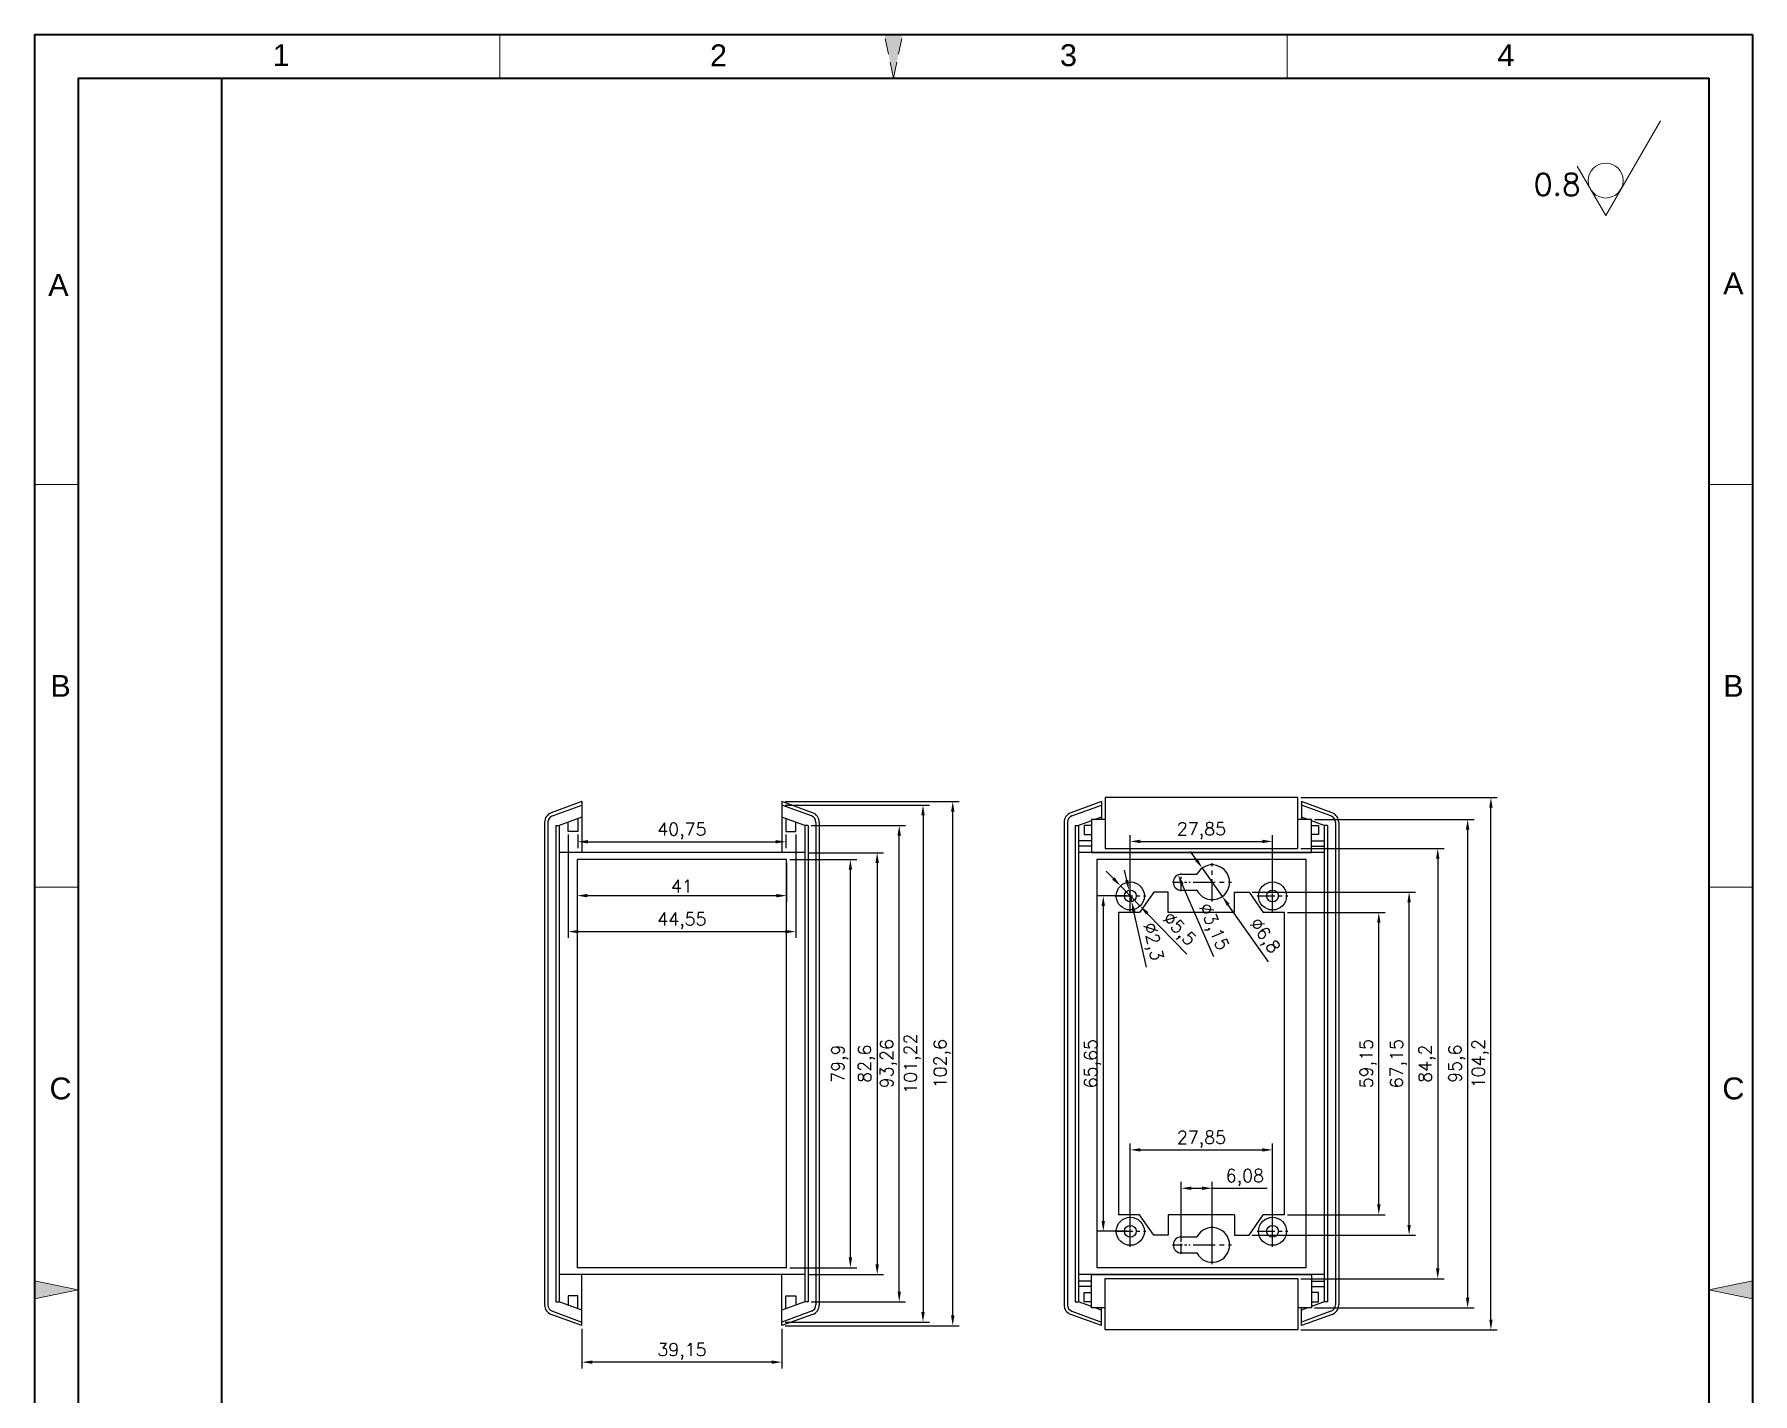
# Model space of a CAD drawing. Header units: millimetres. Extents: x 37933 to 38269, y -471 to 20.
# Drawn here: x 37933 to 38269.4, y -245.9 to 20.3 of the extents above; entities that cross this region are included whole.
import ezdxf
from ezdxf.enums import TextEntityAlignment as Align

# ---------------------------------------------------------------- set-up
doc = ezdxf.new("R2010")
doc.units = ezdxf.units.MM
for name, pattern in [('ACAD_ISO10W100', [18, 12, -3, 0, -3]), ('CENTER', [50.8, 31.75, -6.35, 6.35, -6.35]), ('HIDDEN2', [4.7625, 3.175, -1.5875])]:
    doc.linetypes.add(name, pattern=pattern)
for name, color, linetype, lineweight in [('dim', 82, 'Continuous', 9), ('图层1', 7, 'ACAD_ISO10W100', 15), ('图层4', 7, 'Continuous', 40), ('图层5', 7, 'HIDDEN2', 15), ('细实线', 3, 'Continuous', 18)]:
    doc.layers.add(name, color=color, linetype=linetype, lineweight=lineweight)
doc.layers.add('尺寸线', color=7, linetype='Continuous')
doc.styles.get("Standard").update_dxf_attribs({"font": 'txt', "bigfont": 'gbcbig.shx'})
doc.styles.add('样式 3', font='arial.ttf', dxfattribs={"height": 3.8})
doc.dimstyles.new('ISO-25', dxfattribs={"dimtxt": 2.5, "dimasz": 2.5, "dimexe": 1.25, "dimexo": 0.625, "dimtad": 1, "dimtxsty": 'Standard', "dimcen": 2.5, "dimadec": 0, "dimazin": 0, "dimtfac": 1, "dimtmove": 0, "dimatfit": 3, "dimfxl": 0, "dimarcsym": 0})

# ---------------------------------------------------------------- blocks, each defined once
blk = doc.blocks.new('*D2986')
at = {"layer": 'Defpoints', "color": 0, "transparency": 16777216}
for p in [(38180.36, -129.15), (38218.2, -129.15), (38180.36, -233.35)]:
    blk.add_point(p, dxfattribs=at)
at = {"layer": 'dim', "color": 0, "lineweight": -2, "transparency": 16777216}
for p, q in [((38180.98, -129.15), (38219.45, -129.15)), ((38218.2, -231.35), (38218.2, -131.15)), ((38180.98, -233.35), (38219.45, -233.35))]:
    blk.add_line(p, q, dxfattribs=at)
at = {"layer": 'dim', "color": 0, "transparency": 16777216}
for points in [[(38217.87, -131.15), (38218.53, -131.15), (38218.2, -129.15)], [(38217.87, -231.35), (38218.53, -231.35), (38218.2, -233.35)]]:
    blk.add_solid(points, dxfattribs=at)
at = {"layer": 'dim', "color": 0, "transparency": 16777216, "insert": (38216.12, -181.25), "char_height": 2.5, "attachment_point": 5, "rotation": 90}
blk.add_mtext('104,2', dxfattribs=at)
blk = doc.blocks.new('*D2987')
at = {"layer": 'Defpoints', "color": 0, "transparency": 16777216}
for p in [(38177.76, -151.67), (38196.25, -151.67), (38177.76, -210.82)]:
    blk.add_point(p, dxfattribs=at)
at = {"layer": 'dim', "color": 0, "lineweight": -2, "transparency": 16777216}
for p, q in [((38178.38, -151.67), (38197.5, -151.67)), ((38196.25, -208.82), (38196.25, -153.67)), ((38178.38, -210.82), (38197.5, -210.82))]:
    blk.add_line(p, q, dxfattribs=at)
at = {"layer": 'dim', "color": 0, "transparency": 16777216}
for points in [[(38195.92, -153.67), (38196.58, -153.67), (38196.25, -151.67)], [(38195.92, -208.82), (38196.58, -208.82), (38196.25, -210.82)]]:
    blk.add_solid(points, dxfattribs=at)
at = {"layer": 'dim', "color": 0, "transparency": 16777216, "insert": (38194.17, -181.25), "char_height": 2.5, "attachment_point": 5, "rotation": 90}
blk.add_mtext('59,15', dxfattribs=at)
blk = doc.blocks.new('*D2988')
at = {"layer": 'Defpoints', "color": 0, "transparency": 16777216}
for p in [(38170.83, -147.67), (38202.18, -147.67), (38170.83, -214.82)]:
    blk.add_point(p, dxfattribs=at)
at = {"layer": 'dim', "color": 0, "lineweight": -2, "transparency": 16777216}
for p, q in [((38171.46, -147.67), (38203.43, -147.67)), ((38202.18, -212.82), (38202.18, -149.67)), ((38171.46, -214.82), (38203.43, -214.82))]:
    blk.add_line(p, q, dxfattribs=at)
at = {"layer": 'dim', "color": 0, "transparency": 16777216}
for points in [[(38201.84, -149.67), (38202.51, -149.67), (38202.18, -147.67)], [(38201.84, -212.82), (38202.51, -212.82), (38202.18, -214.82)]]:
    blk.add_solid(points, dxfattribs=at)
at = {"layer": 'dim', "color": 0, "transparency": 16777216, "insert": (38200.09, -181.25), "char_height": 2.5, "attachment_point": 5, "rotation": 90}
blk.add_mtext('67,15', dxfattribs=at)
blk = doc.blocks.new('*D2989')
at = {"layer": 'Defpoints', "color": 0, "transparency": 16777216}
for p in [(38175.43, -137.74), (38147.58, -148.42), (38175.43, -148.42)]:
    blk.add_point(p, dxfattribs=at)
at = {"layer": 'dim', "color": 0, "lineweight": -2, "transparency": 16777216}
for p, q in [((38147.58, -147.8), (38147.58, -136.49)), ((38149.58, -137.74), (38173.43, -137.74)), ((38175.43, -147.8), (38175.43, -136.49))]:
    blk.add_line(p, q, dxfattribs=at)
at = {"layer": 'dim', "color": 0, "transparency": 16777216}
for points in [[(38149.58, -137.41), (38149.58, -138.08), (38147.58, -137.74)], [(38173.43, -137.41), (38173.43, -138.08), (38175.43, -137.74)]]:
    blk.add_solid(points, dxfattribs=at)
at = {"layer": 'dim', "color": 0, "transparency": 16777216, "insert": (38161.51, -135.66), "char_height": 2.5, "attachment_point": 5}
blk.add_mtext('27,85', dxfattribs=at)
blk = doc.blocks.new('*D2990')
at = {"layer": 'Defpoints', "color": 0, "transparency": 16777216}
for p in [(38147.58, -148.42), (38142.29, -214.07), (38147.58, -214.07)]:
    blk.add_point(p, dxfattribs=at)
at = {"layer": 'dim', "color": 0, "lineweight": -2, "transparency": 16777216}
for p, q in [((38146.96, -148.42), (38141.04, -148.42)), ((38142.29, -150.42), (38142.29, -212.07)), ((38146.96, -214.07), (38141.04, -214.07))]:
    blk.add_line(p, q, dxfattribs=at)
at = {"layer": 'dim', "color": 0, "transparency": 16777216}
for points in [[(38141.95, -150.42), (38142.62, -150.42), (38142.29, -148.42)], [(38141.95, -212.07), (38142.62, -212.07), (38142.29, -214.07)]]:
    blk.add_solid(points, dxfattribs=at)
at = {"layer": 'dim', "color": 0, "transparency": 16777216, "insert": (38140.2, -181.25), "char_height": 2.5, "attachment_point": 5, "rotation": 90}
blk.add_mtext('65,65', dxfattribs=at)
blk = doc.blocks.new('*D2991')
at = {"layer": 'Defpoints', "color": 0, "transparency": 16777216}
for p in [(38180.36, -139.15), (38180.36, -223.35), (38207.79, -223.35)]:
    blk.add_point(p, dxfattribs=at)
at = {"layer": 'dim', "color": 0, "lineweight": -2, "transparency": 16777216}
for p, q in [((38180.98, -139.15), (38209.04, -139.15)), ((38207.79, -141.15), (38207.79, -221.35)), ((38180.98, -223.35), (38209.04, -223.35))]:
    blk.add_line(p, q, dxfattribs=at)
at = {"layer": 'dim', "color": 0, "transparency": 16777216}
for points in [[(38207.45, -141.15), (38208.12, -141.15), (38207.79, -139.15)], [(38207.45, -221.35), (38208.12, -221.35), (38207.79, -223.35)]]:
    blk.add_solid(points, dxfattribs=at)
at = {"layer": 'dim', "color": 0, "transparency": 16777216, "insert": (38205.7, -181.25), "char_height": 2.5, "attachment_point": 5, "rotation": 90}
blk.add_mtext('84,2', dxfattribs=at)
blk = doc.blocks.new('*D2992')
at = {"layer": 'Defpoints', "color": 0, "transparency": 16777216}
for p in [(38183.06, -133.45), (38183.06, -229.05), (38213.64, -229.05)]:
    blk.add_point(p, dxfattribs=at)
at = {"layer": 'dim', "color": 0, "lineweight": -2, "transparency": 16777216}
for p, q in [((38183.68, -133.45), (38214.89, -133.45)), ((38213.64, -135.45), (38213.64, -227.05)), ((38183.68, -229.05), (38214.89, -229.05))]:
    blk.add_line(p, q, dxfattribs=at)
at = {"layer": 'dim', "color": 0, "transparency": 16777216}
for points in [[(38213.3, -135.45), (38213.97, -135.45), (38213.64, -133.45)], [(38213.3, -227.05), (38213.97, -227.05), (38213.64, -229.05)]]:
    blk.add_solid(points, dxfattribs=at)
at = {"layer": 'dim', "color": 0, "transparency": 16777216, "insert": (38211.55, -181.25), "char_height": 2.5, "attachment_point": 5, "rotation": 90}
blk.add_mtext('95,6', dxfattribs=at)
blk = doc.blocks.new('*D2993')
at = {"layer": 'Defpoints', "color": 0, "transparency": 16777216}
for p in [(38040.21, -232.55), (38079.36, -232.55), (38040.21, -239.69)]:
    blk.add_point(p, dxfattribs=at)
at = {"layer": 'dim', "color": 0, "lineweight": -2, "transparency": 16777216}
for p, q in [((38040.21, -233.17), (38040.21, -240.94)), ((38079.36, -233.17), (38079.36, -240.94)), ((38077.36, -239.69), (38042.21, -239.69))]:
    blk.add_line(p, q, dxfattribs=at)
at = {"layer": 'dim', "color": 0, "transparency": 16777216}
for points in [[(38042.21, -239.36), (38042.21, -240.02), (38040.21, -239.69)], [(38077.36, -239.36), (38077.36, -240.02), (38079.36, -239.69)]]:
    blk.add_solid(points, dxfattribs=at)
at = {"layer": 'dim', "color": 0, "transparency": 16777216, "insert": (38059.78, -237.61), "char_height": 2.5, "attachment_point": 5}
blk.add_mtext('39,15', dxfattribs=at)
blk = doc.blocks.new('*D2994')
at = {"layer": 'Defpoints', "color": 0, "transparency": 16777216}
for p in [(38079.36, -129.95), (38112.81, -129.95), (38079.36, -232.55)]:
    blk.add_point(p, dxfattribs=at)
at = {"layer": 'dim', "color": 0, "lineweight": -2, "transparency": 16777216}
for p, q in [((38079.98, -129.95), (38114.06, -129.95)), ((38112.81, -230.55), (38112.81, -131.95)), ((38079.98, -232.55), (38114.06, -232.55))]:
    blk.add_line(p, q, dxfattribs=at)
at = {"layer": 'dim', "color": 0, "transparency": 16777216}
for points in [[(38112.48, -131.95), (38113.15, -131.95), (38112.81, -129.95)], [(38112.48, -230.55), (38113.15, -230.55), (38112.81, -232.55)]]:
    blk.add_solid(points, dxfattribs=at)
at = {"layer": 'dim', "color": 0, "transparency": 16777216, "insert": (38110.73, -181.25), "char_height": 2.5, "attachment_point": 5, "rotation": 90}
blk.add_mtext('102,6', dxfattribs=at)
blk = doc.blocks.new('*D2995')
at = {"layer": 'Defpoints', "color": 0, "transparency": 16777216}
for p in [(38079.36, -130.64), (38079.36, -231.85), (38106.99, -231.85)]:
    blk.add_point(p, dxfattribs=at)
at = {"layer": 'dim', "color": 0, "lineweight": -2, "transparency": 16777216}
for p, q in [((38079.98, -130.64), (38108.24, -130.64)), ((38106.99, -132.64), (38106.99, -229.85)), ((38079.98, -231.85), (38108.24, -231.85))]:
    blk.add_line(p, q, dxfattribs=at)
at = {"layer": 'dim', "color": 0, "transparency": 16777216}
for points in [[(38106.65, -132.64), (38107.32, -132.64), (38106.99, -130.64)], [(38106.65, -229.85), (38107.32, -229.85), (38106.99, -231.85)]]:
    blk.add_solid(points, dxfattribs=at)
at = {"layer": 'dim', "color": 0, "transparency": 16777216, "insert": (38104.9, -181.25), "char_height": 2.5, "attachment_point": 5, "rotation": 90}
blk.add_mtext('101,22', dxfattribs=at)
blk = doc.blocks.new('*D2996')
at = {"layer": 'Defpoints', "color": 0, "transparency": 16777216}
for p in [(38084.48, -134.61), (38102.34, -134.61), (38084.48, -227.88)]:
    blk.add_point(p, dxfattribs=at)
at = {"layer": 'dim', "color": 0, "lineweight": -2, "transparency": 16777216}
for p, q in [((38085.11, -134.61), (38103.59, -134.61)), ((38102.34, -225.88), (38102.34, -136.61)), ((38085.11, -227.88), (38103.59, -227.88))]:
    blk.add_line(p, q, dxfattribs=at)
at = {"layer": 'dim', "color": 0, "transparency": 16777216}
for points in [[(38102, -136.61), (38102.67, -136.61), (38102.34, -134.61)], [(38102, -225.88), (38102.67, -225.88), (38102.34, -227.88)]]:
    blk.add_solid(points, dxfattribs=at)
at = {"layer": 'dim', "color": 0, "transparency": 16777216, "insert": (38100.25, -181.25), "char_height": 2.5, "attachment_point": 5, "rotation": 90}
blk.add_mtext('93,26', dxfattribs=at)
blk = doc.blocks.new('*D2997')
at = {"layer": 'Defpoints', "color": 0, "transparency": 16777216}
for p in [(38083.83, -139.95), (38083.83, -222.55), (38098.02, -222.55)]:
    blk.add_point(p, dxfattribs=at)
at = {"layer": 'dim', "color": 0, "lineweight": -2, "transparency": 16777216}
for p, q in [((38084.46, -139.95), (38099.27, -139.95)), ((38098.02, -141.95), (38098.02, -220.55)), ((38084.46, -222.55), (38099.27, -222.55))]:
    blk.add_line(p, q, dxfattribs=at)
at = {"layer": 'dim', "color": 0, "transparency": 16777216}
for points in [[(38097.68, -141.95), (38098.35, -141.95), (38098.02, -139.95)], [(38097.68, -220.55), (38098.35, -220.55), (38098.02, -222.55)]]:
    blk.add_solid(points, dxfattribs=at)
at = {"layer": 'dim', "color": 0, "transparency": 16777216, "insert": (38095.93, -181.25), "char_height": 2.5, "attachment_point": 5, "rotation": 90}
blk.add_mtext('82,6', dxfattribs=at)
blk = doc.blocks.new('*D2998')
at = {"layer": 'Defpoints', "color": 0, "transparency": 16777216}
for p in [(38080.28, -141.3), (38092.77, -141.3), (38080.28, -221.2)]:
    blk.add_point(p, dxfattribs=at)
at = {"layer": 'dim', "color": 0, "lineweight": -2, "transparency": 16777216}
for p, q in [((38080.91, -141.3), (38094.02, -141.3)), ((38092.77, -219.2), (38092.77, -143.3)), ((38080.91, -221.2), (38094.02, -221.2))]:
    blk.add_line(p, q, dxfattribs=at)
at = {"layer": 'dim', "color": 0, "transparency": 16777216}
for points in [[(38092.44, -143.3), (38093.1, -143.3), (38092.77, -141.3)], [(38092.44, -219.2), (38093.1, -219.2), (38092.77, -221.2)]]:
    blk.add_solid(points, dxfattribs=at)
at = {"layer": 'dim', "color": 0, "transparency": 16777216, "insert": (38090.69, -181.25), "char_height": 2.5, "attachment_point": 5, "rotation": 90}
blk.add_mtext('79,9', dxfattribs=at)
blk = doc.blocks.new('*D2999')
at = {"layer": 'Defpoints', "color": 0, "transparency": 16777216}
for p in [(38039.28, -141.3), (38080.28, -141.3), (38080.28, -148.36)]:
    blk.add_point(p, dxfattribs=at)
at = {"layer": 'dim', "color": 0, "lineweight": -2, "transparency": 16777216}
for p, q in [((38039.28, -141.92), (38039.28, -149.61)), ((38080.28, -141.92), (38080.28, -149.61)), ((38041.28, -148.36), (38078.28, -148.36))]:
    blk.add_line(p, q, dxfattribs=at)
at = {"layer": 'dim', "color": 0, "transparency": 16777216}
for points in [[(38041.28, -148.03), (38041.28, -148.7), (38039.28, -148.36)], [(38078.28, -148.03), (38078.28, -148.7), (38080.28, -148.36)]]:
    blk.add_solid(points, dxfattribs=at)
at = {"layer": 'dim', "color": 0, "transparency": 16777216, "insert": (38059.78, -146.49), "char_height": 2.5, "attachment_point": 5}
blk.add_mtext('41', dxfattribs=at)
blk = doc.blocks.new('*D3000')
at = {"layer": 'Defpoints', "color": 0, "transparency": 16777216}
for p in [(38039.41, -135.78), (38080.16, -135.78), (38080.16, -137.81)]:
    blk.add_point(p, dxfattribs=at)
at = {"layer": 'dim', "color": 0, "lineweight": -2, "transparency": 16777216}
for p, q in [((38039.41, -136.41), (38039.41, -139.06)), ((38041.41, -137.81), (38078.16, -137.81)), ((38080.16, -136.41), (38080.16, -139.06))]:
    blk.add_line(p, q, dxfattribs=at)
at = {"layer": 'dim', "color": 0, "transparency": 16777216}
for points in [[(38041.41, -137.48), (38041.41, -138.14), (38039.41, -137.81)], [(38078.16, -137.48), (38078.16, -138.14), (38080.16, -137.81)]]:
    blk.add_solid(points, dxfattribs=at)
at = {"layer": 'dim', "color": 0, "transparency": 16777216, "insert": (38059.78, -135.73), "char_height": 2.5, "attachment_point": 5}
blk.add_mtext('40,75', dxfattribs=at)
blk = doc.blocks.new('*D3001')
at = {"layer": 'Defpoints', "color": 0, "transparency": 16777216}
for p in [(38037.51, -135.78), (38082.06, -135.78), (38082.06, -155.4)]:
    blk.add_point(p, dxfattribs=at)
at = {"layer": 'dim', "color": 0, "lineweight": -2, "transparency": 16777216}
for p, q in [((38037.51, -136.41), (38037.51, -156.65)), ((38082.06, -136.41), (38082.06, -156.65)), ((38039.51, -155.4), (38080.06, -155.4))]:
    blk.add_line(p, q, dxfattribs=at)
at = {"layer": 'dim', "color": 0, "transparency": 16777216}
for points in [[(38039.51, -155.07), (38039.51, -155.73), (38037.51, -155.4)], [(38080.06, -155.07), (38080.06, -155.73), (38082.06, -155.4)]]:
    blk.add_solid(points, dxfattribs=at)
at = {"layer": 'dim', "color": 0, "transparency": 16777216, "insert": (38059.78, -153.32), "char_height": 2.5, "attachment_point": 5}
blk.add_mtext('44,55', dxfattribs=at)
blk = doc.blocks.new('*D3002')
at = {"layer": 'Defpoints', "color": 0, "transparency": 16777216}
for p in [(38145.67, -146.45), (38149.5, -150.39)]:
    blk.add_point(p, dxfattribs=at)
at = {"layer": 'dim', "color": 0, "lineweight": -2, "transparency": 16777216}
for p, q in [((38144.27, -145.01), (38142.88, -143.58)), ((38145.67, -146.45), (38149.5, -150.39)), ((38158.68, -159.83), (38150.9, -151.83))]:
    blk.add_line(p, q, dxfattribs=at)
at = {"layer": 'dim', "color": 0, "transparency": 16777216}
for points in [[(38144.51, -144.78), (38144.03, -145.25), (38145.67, -146.45)], [(38151.13, -151.59), (38150.66, -152.06), (38149.5, -150.39)]]:
    blk.add_solid(points, dxfattribs=at)
at = {"layer": 'dim', "color": 0, "transparency": 16777216, "insert": (38156.98, -155.1), "char_height": 2.5, "attachment_point": 5, "rotation": 314.1843}
blk.add_mtext('∅5,5', dxfattribs=at)
blk = doc.blocks.new('*D3003')
at = {"layer": 'Defpoints', "color": 0, "transparency": 16777216}
for p in [(38147.33, -147.3), (38147.84, -149.54)]:
    blk.add_point(p, dxfattribs=at)
at = {"layer": 'dim', "color": 0, "lineweight": -2, "transparency": 16777216}
for p, q in [((38146.89, -145.35), (38146.45, -143.4)), ((38147.33, -147.3), (38147.84, -149.54)), ((38150.75, -162.38), (38148.28, -151.49))]:
    blk.add_line(p, q, dxfattribs=at)
at = {"layer": 'dim', "color": 0, "transparency": 16777216}
for points in [[(38147.21, -145.28), (38146.56, -145.42), (38147.33, -147.3)], [(38148.61, -151.42), (38147.96, -151.57), (38147.84, -149.54)]]:
    blk.add_solid(points, dxfattribs=at)
at = {"layer": 'dim', "color": 0, "transparency": 16777216, "insert": (38151.77, -157.45), "char_height": 2.5, "attachment_point": 5, "rotation": 282.779}
blk.add_mtext('∅2,3', dxfattribs=at)
blk = doc.blocks.new('*D3004')
at = {"layer": 'Defpoints', "color": 0, "transparency": 16777216}
for p in [(38161.67, -142.97), (38165.6, -148.52)]:
    blk.add_point(p, dxfattribs=at)
at = {"layer": 'dim', "color": 0, "lineweight": -2, "transparency": 16777216}
for p, q in [((38160.52, -141.34), (38159.36, -139.7)), ((38161.67, -142.97), (38165.6, -148.52)), ((38174.65, -161.32), (38166.75, -150.16))]:
    blk.add_line(p, q, dxfattribs=at)
at = {"layer": 'dim', "color": 0, "transparency": 16777216}
for points in [[(38160.79, -141.14), (38160.24, -141.53), (38161.67, -142.97)], [(38167.02, -149.96), (38166.48, -150.35), (38165.6, -148.52)]]:
    blk.add_solid(points, dxfattribs=at)
at = {"layer": 'dim', "color": 0, "transparency": 16777216, "insert": (38173.7, -156.37), "char_height": 2.5, "attachment_point": 5, "rotation": 305.2639}
blk.add_mtext('∅6,8', dxfattribs=at)
blk = doc.blocks.new('*D3005')
at = {"layer": 'Defpoints', "color": 0, "transparency": 16777216}
for p in [(38156.93, -144.3), (38158.19, -147.19)]:
    blk.add_point(p, dxfattribs=at)
at = {"layer": 'dim', "color": 0, "lineweight": -2, "transparency": 16777216}
blk.add_line((38163.94, -160.37), (38157.73, -146.14), dxfattribs=at)
at = {"layer": 'dim', "color": 0, "transparency": 16777216}
blk.add_solid([(38158.03, -146), (38157.42, -146.27), (38156.93, -144.3)], dxfattribs=at)
at = {"layer": 'dim', "color": 0, "transparency": 16777216, "insert": (38163.68, -154.57), "char_height": 2.5, "attachment_point": 5, "rotation": 293.5704}
blk.add_mtext('∅3,15', dxfattribs=at)
blk = doc.blocks.new('*D3006')
at = {"layer": 'Defpoints', "color": 0, "transparency": 16777216}
for p in [(38163.63, -205.65), (38157.56, -216.75), (38163.63, -216.75)]:
    blk.add_point(p, dxfattribs=at)
at = {"layer": 'dim', "color": 0, "lineweight": -2, "transparency": 16777216}
for p, q in [((38157.56, -216.12), (38157.56, -204.4)), ((38163.63, -216.12), (38163.63, -204.4)), ((38159.56, -205.65), (38161.63, -205.65)), ((38163.63, -205.65), (38174.38, -205.65))]:
    blk.add_line(p, q, dxfattribs=at)
at = {"layer": 'dim', "color": 0, "transparency": 16777216}
for points in [[(38159.56, -205.31), (38159.56, -205.98), (38157.56, -205.65)], [(38161.63, -205.31), (38161.63, -205.98), (38163.63, -205.65)]]:
    blk.add_solid(points, dxfattribs=at)
at = {"layer": 'dim', "color": 0, "transparency": 16777216, "insert": (38170.01, -203.56), "char_height": 2.5, "attachment_point": 5}
blk.add_mtext('6,08', dxfattribs=at)
blk = doc.blocks.new('*D3007')
at = {"layer": 'Defpoints', "color": 0, "transparency": 16777216}
for p in [(38175.43, -198.14), (38147.58, -214.07), (38175.43, -214.07)]:
    blk.add_point(p, dxfattribs=at)
at = {"layer": 'dim', "color": 0, "lineweight": -2, "transparency": 16777216}
for p, q in [((38147.58, -213.45), (38147.58, -196.89)), ((38149.58, -198.14), (38173.43, -198.14)), ((38175.43, -213.45), (38175.43, -196.89))]:
    blk.add_line(p, q, dxfattribs=at)
at = {"layer": 'dim', "color": 0, "transparency": 16777216}
for points in [[(38149.58, -197.81), (38149.58, -198.47), (38147.58, -198.14)], [(38173.43, -197.81), (38173.43, -198.47), (38175.43, -198.14)]]:
    blk.add_solid(points, dxfattribs=at)
at = {"layer": 'dim', "color": 0, "transparency": 16777216, "insert": (38161.51, -196.06), "char_height": 2.5, "attachment_point": 5}
blk.add_mtext('27,85', dxfattribs=at)

msp = doc.modelspace()

# ---------------------------------------------------------------- hatches: boundary and pattern name
at = {"layer": '图层1'}
for points in [[(37941.541, -225.505), (37932.975, -223.742), (37932.975, -227.268)], [(38260.883, -225.505), (38269.449, -223.742), (38269.449, -227.268)]]:
    msp.add_hatch(color=0, dxfattribs=at).paths.add_polyline_path(points)
at = {"layer": '图层5'}
msp.add_hatch(color=0, dxfattribs=at).paths.add_polyline_path([(38101.212, 11.688), (38099.449, 20.254), (38102.975, 20.254)])

# ---------------------------------------------------------------- linework, layer by layer
for p, q in [((38040.209, -129.946), (38034.198, -132.141)), ((38034.421, -132.752), (38040.209, -130.638)), ((38040.209, -129.946), (38040.209, -139.946)), ((38085.37, -132.141), (38079.359, -129.946)), ((38079.359, -129.946), (38079.359, -139.946)), ((38085.147, -132.752), (38079.359, -130.638)), ((38141.934, -129.946), (38135.923, -132.141)), ((38136.146, -132.752), (38141.934, -130.638)), ((38141.934, -129.946), (38141.934, -133.446)), ((38187.095, -132.141), (38181.084, -129.946)), ((38181.084, -129.946), (38181.084, -133.446)), ((38186.873, -132.752), (38181.084, -130.638)), ((38032.884, -134.02), (38032.884, -228.472)), ((38033.534, -134.02), (38033.534, -228.472)), ((38040.209, -132.98), (38035.734, -134.614)), ((38037.509, -135.78), (38037.509, -133.966)), ((38039.409, -133.272), (38039.409, -135.78)), ((38083.834, -134.614), (38079.359, -132.98)), ((38080.159, -133.272), (38080.159, -135.78)), ((38082.059, -135.78), (38082.059, -133.966)), ((38086.034, -134.02), (38086.034, -228.472)), ((38086.684, -134.02), (38086.684, -228.472)), ((38134.609, -134.02), (38134.609, -228.472)), ((38135.259, -134.02), (38135.259, -228.472)), ((38139.959, -133.701), (38137.459, -134.614)), ((38141.934, -132.98), (38140.659, -133.446)), ((38182.36, -133.446), (38181.084, -132.98)), ((38185.559, -134.614), (38183.059, -133.701)), ((38187.759, -134.02), (38187.759, -228.472)), ((38188.409, -134.02), (38188.409, -228.472)), ((38035.084, -134.614), (38035.084, -227.878)), ((38035.084, -134.614), (38035.734, -134.614)), ((38035.734, -134.614), (38035.734, -227.878)), ((38039.409, -135.78), (38037.509, -135.78)), ((38080.159, -135.78), (38082.059, -135.78)), ((38083.834, -134.614), (38083.834, -227.878)), ((38084.484, -134.614), (38083.834, -134.614)), ((38084.484, -134.614), (38084.484, -227.878)), ((38136.809, -134.614), (38136.809, -227.878)), ((38136.809, -134.614), (38137.459, -134.614)), ((38137.459, -134.614), (38137.459, -227.878)), ((38139.959, -137.622), (38137.459, -137.622)), ((38139.959, -134.614), (38138.559, -134.614)), ((38138.559, -134.614), (38138.559, -136.414)), ((38138.559, -136.414), (38139.959, -136.414)), ((38183.059, -134.614), (38184.459, -134.614)), ((38184.459, -136.414), (38183.059, -136.414)), ((38183.059, -137.622), (38185.559, -137.622)), ((38184.459, -134.614), (38184.459, -136.414)), ((38185.559, -134.614), (38185.559, -227.878)), ((38186.209, -134.614), (38185.559, -134.614)), ((38186.209, -134.614), (38186.209, -227.878)), ((38083.834, -139.946), (38035.734, -139.946)), ((38080.284, -141.296), (38039.284, -141.296)), ((38039.284, -141.296), (38039.284, -221.196)), ((38080.284, -221.196), (38080.284, -141.296)), ((38139.959, -138.672), (38137.459, -138.672)), ((38185.559, -139.946), (38137.459, -139.946)), ((38182.009, -141.296), (38141.009, -141.296)), ((38141.009, -141.296), (38141.009, -221.196)), ((38182.009, -221.196), (38182.009, -141.296)), ((38183.059, -138.672), (38185.559, -138.672)), ((38157.559, -144.171), (38160.621, -144.171)), ((38152.187, -147.671), (38149.403, -151.671)), ((38155.009, -147.671), (38152.187, -147.671)), ((38155.009, -151.671), (38155.009, -147.671)), ((38157.559, -147.321), (38160.621, -147.321)), ((38168.009, -151.671), (38168.009, -147.671)), ((38168.009, -147.671), (38170.832, -147.671)), ((38170.832, -147.671), (38173.615, -151.671)), ((38149.403, -151.671), (38145.259, -151.671)), ((38145.259, -151.671), (38145.259, -210.821)), ((38168.009, -151.671), (38155.009, -151.671)), ((38177.759, -151.671), (38173.615, -151.671)), ((38177.759, -210.821), (38177.759, -151.671)), ((38149.403, -210.821), (38145.259, -210.821)), ((38152.187, -214.821), (38149.403, -210.821)), ((38168.009, -210.821), (38155.009, -210.821)), ((38155.009, -210.821), (38155.009, -214.821)), ((38168.009, -210.821), (38168.009, -214.821)), ((38170.832, -214.821), (38173.615, -210.821)), ((38177.759, -210.821), (38173.615, -210.821)), ((38155.009, -214.821), (38152.187, -214.821)), ((38157.559, -215.171), (38160.621, -215.171)), ((38168.009, -214.821), (38170.832, -214.821)), ((38157.559, -218.321), (38160.621, -218.321)), ((38080.284, -221.196), (38039.284, -221.196)), ((38182.009, -221.196), (38141.009, -221.196)), ((38083.834, -222.546), (38035.734, -222.546)), ((38040.209, -232.546), (38040.209, -222.546)), ((38079.359, -232.546), (38079.359, -222.546)), ((38185.559, -222.546), (38137.459, -222.546)), ((38139.959, -223.82), (38137.459, -223.82)), ((38139.959, -224.87), (38137.459, -224.87)), ((38183.059, -223.82), (38185.559, -223.82)), ((38183.059, -224.87), (38185.559, -224.87)), ((38035.084, -227.878), (38035.734, -227.878)), ((38040.209, -229.512), (38035.734, -227.878)), ((38039.409, -226.712), (38037.509, -226.712)), ((38037.509, -226.712), (38037.509, -228.526)), ((38039.409, -229.22), (38039.409, -226.712)), ((38083.834, -227.878), (38079.359, -229.512)), ((38080.159, -229.22), (38080.159, -226.712)), ((38080.159, -226.712), (38082.059, -226.712)), ((38082.059, -226.712), (38082.059, -228.526)), ((38084.484, -227.878), (38083.834, -227.878)), ((38136.809, -227.878), (38137.459, -227.878)), ((38139.959, -228.791), (38137.459, -227.878)), ((38138.559, -227.878), (38138.559, -226.078)), ((38138.559, -226.078), (38139.959, -226.078)), ((38139.959, -227.878), (38138.559, -227.878)), ((38184.459, -226.078), (38183.059, -226.078)), ((38185.559, -227.878), (38183.059, -228.791)), ((38183.059, -227.878), (38184.459, -227.878)), ((38184.459, -227.878), (38184.459, -226.078)), ((38186.209, -227.878), (38185.559, -227.878)), ((38040.209, -232.546), (38034.198, -230.351)), ((38034.421, -229.74), (38040.209, -231.854)), ((38085.147, -229.74), (38079.359, -231.854)), ((38085.37, -230.351), (38079.359, -232.546)), ((38141.934, -232.546), (38135.923, -230.351)), ((38136.146, -229.74), (38141.934, -231.854)), ((38141.934, -229.512), (38140.659, -229.046)), ((38141.134, -229.22), (38141.134, -229.046)), ((38141.934, -232.546), (38141.934, -229.046)), ((38181.084, -232.546), (38181.084, -229.046)), ((38182.36, -229.046), (38181.084, -229.512)), ((38186.873, -229.74), (38181.084, -231.854)), ((38187.095, -230.351), (38181.084, -232.546)), ((38181.884, -229.22), (38181.884, -229.046)), ((38181.884, -229.22), (38181.884, -229.046))]:
    msp.add_line(p, q)
at = {"color": 1, "linetype": 'CENTER', "ltscale": 0.063}
for p, q in [((38157.559, -147.479), (38157.559, -144.014)), ((38155.827, -145.746), (38159.292, -145.746)), ((38157.559, -218.479), (38157.559, -215.014)), ((38155.827, -216.746), (38159.292, -216.746))]:
    msp.add_line(p, q, dxfattribs=at)
at = {"color": 1, "linetype": 'CENTER', "ltscale": 0.136}
for p, q in [((38163.634, -149.486), (38163.634, -142.006)), ((38159.894, -145.746), (38167.374, -145.746)), ((38163.634, -220.486), (38163.634, -213.006)), ((38159.894, -216.746), (38167.374, -216.746))]:
    msp.add_line(p, q, dxfattribs=at)
at = {"color": 1, "linetype": 'CENTER', "ltscale": 0.11}
for p, q in [((38147.584, -151.446), (38147.584, -145.396)), ((38175.434, -151.446), (38175.434, -145.396)), ((38144.559, -148.421), (38150.609, -148.421)), ((38172.409, -148.421), (38178.459, -148.421)), ((38147.584, -217.096), (38147.584, -211.046)), ((38175.434, -217.096), (38175.434, -211.046)), ((38144.559, -214.071), (38150.609, -214.071)), ((38172.409, -214.071), (38178.459, -214.071))]:
    msp.add_line(p, q, dxfattribs=at)
for points in [[(38142.659, -139.146), (38180.359, -139.146), (38180.359, -129.146), (38142.659, -129.146)], [(38142.659, -223.346), (38180.359, -223.346), (38180.359, -233.346), (38142.659, -233.346)]]:
    msp.add_lwpolyline(points, close=True)
for points in [[(38142.659, -133.446), (38139.959, -133.446), (38139.959, -139.946), (38183.059, -139.946), (38183.059, -133.446), (38180.359, -133.446)], [(38142.659, -229.046), (38139.959, -229.046), (38139.959, -222.546), (38183.059, -222.546), (38183.059, -229.046), (38180.359, -229.046)]]:
    msp.add_lwpolyline(points)
for centre, radius in [((38147.584, -148.421), 2.75), ((38147.584, -148.421), 1.15), ((38175.434, -148.421), 2.75), ((38175.434, -148.421), 1.15), ((38147.584, -214.071), 2.75), ((38175.434, -214.071), 2.75), ((38147.584, -214.071), 1.15), ((38175.434, -214.071), 1.15)]:
    msp.add_circle(centre, radius)
for centre, radius, start, end in [((38034.884, -134.02), 2, 110.06157, 180), ((38034.884, -134.02), 1.35, 110.06157, 180), ((38084.684, -134.02), 1.35, 0, 69.93843), ((38084.684, -134.02), 2, 0, 69.93843), ((38136.609, -134.02), 2, 110.06157, 180), ((38136.609, -134.02), 1.35, 110.06157, 180), ((38186.409, -134.02), 1.35, 0, 69.93843), ((38186.409, -134.02), 2, 0, 69.93843), ((38157.559, -145.746), 1.575, 90, 270), ((38163.634, -145.746), 3.4, 207.59607, 152.40393), ((38157.559, -216.746), 1.575, 90, 270), ((38163.634, -216.746), 3.4, 207.59607, 152.40393), ((38034.884, -228.472), 2, 180, 249.93843), ((38034.884, -228.472), 1.35, 180, 249.93843), ((38084.684, -228.472), 1.35, 290.06157, 0), ((38084.684, -228.472), 2, 290.06157, 0), ((38136.609, -228.472), 2, 180, 249.93843), ((38136.609, -228.472), 1.35, 180, 249.93843), ((38186.409, -228.472), 1.35, 290.06157, 0), ((38186.409, -228.472), 2, 290.06157, 0)]:
    msp.add_arc(centre, radius, start, end)
at = {"layer": '图层1', "color": 0}
for p, q in [((38024.118, 11.688), (38024.118, 20.254)), ((38178.307, 11.688), (38178.307, 20.254)), ((37941.541, -67.89), (37932.975, -67.89)), ((38269.449, -67.89), (38260.883, -67.89)), ((37941.541, -146.698), (37932.975, -146.698)), ((38269.449, -146.698), (38260.883, -146.698)), ((37941.541, -225.505), (37932.975, -223.742)), ((38260.883, -225.505), (38269.449, -223.742)), ((37941.541, -225.505), (37932.975, -227.268)), ((38260.883, -225.505), (38269.449, -227.268))]:
    msp.add_line(p, q, dxfattribs=at)
at = {"layer": '图层4', "color": 0}
msp.add_line((37969.657, -462.699), (37969.657, 11.688), dxfattribs=at)
at = {"layer": '图层5', "color": 0}
for q in [(38099.449, 20.254), (38102.975, 20.254)]:
    msp.add_line((38101.212, 11.688), q, dxfattribs=at)
at = {"layer": '尺寸线', "color": 0, "lineweight": 40}
for p, q in [((37932.975, 20.254), (38269.449, 20.254)), ((37932.975, 20.254), (37932.975, -471.265)), ((38269.449, 20.254), (38269.449, -471.265)), ((37941.541, 11.688), (38260.883, 11.688)), ((37941.541, 11.688), (37941.541, -462.699)), ((38260.883, 11.688), (38260.883, -462.699))]:
    msp.add_line(p, q, dxfattribs=at)
at = {"layer": '细实线', "color": 0}
for p, q in [((38240.684, -15.211), (38251.391, 3.334)), ((38235.107, -5.553), (38240.684, -15.211))]:
    msp.add_line(p, q, dxfattribs=at)
msp.add_circle((38240.684, -8.358), 3.426, dxfattribs=at)

# ---------------------------------------------------------------- texts
at = {"layer": '图层1', "color": 0, "style": '样式 3'}
for s, p in [('B', (37938.1, -107.294)), ('B', (38265.675, -107.294)), ('C', (37938.1, -186.102)), ('C', (38265.675, -186.102))]:
    msp.add_text(s, height=4.283, dxfattribs=at).set_placement(p, align=Align.MIDDLE)
at = {"layer": '图层5', "color": 0, "style": '样式 3'}
for s, p in [('1', (37981.288, 16.179)), ('2', (38066.948, 16.179)), ('3', (38135.476, 16.179)), ('4', (38221.137, 16.179)), ('A', (37937.684, -28.799)), ('A', (38265.675, -28.486))]:
    msp.add_text(s, height=4.283, dxfattribs=at).set_placement(p, align=Align.MIDDLE)
at = {"layer": '细实线', "color": 0, "insert": (38226.6, -6.988), "char_height": 4.283, "width": 15.99044, "attachment_point": 1}
msp.add_mtext('0.8', dxfattribs=at)

# ---------------------------------------------------------------- dimensions: what is measured, and where the dimension line sits
at = {"layer": 'dim'}
for base, p1, p2, picture, middle in [((38112.815, -129.946), (38079.359, -232.546), (38079.359, -129.946), '*D2994', (38110.731, -181.246)), ((38106.987, -231.854), (38079.359, -130.638), (38079.359, -231.854), '*D2995', (38104.903, -181.246)), ((38218.199, -129.146), (38180.359, -233.346), (38180.359, -129.146), '*D2986', (38216.115, -181.246)), ((38213.635, -229.046), (38183.059, -133.446), (38183.059, -229.046), '*D2992', (38211.552, -181.246)), ((38102.335, -134.614), (38084.484, -227.878), (38084.484, -134.614), '*D2996', (38100.252, -181.246)), ((38092.77, -141.296), (38080.284, -221.196), (38080.284, -141.296), '*D2998', (38090.687, -181.246)), ((38098.016, -222.546), (38083.834, -139.946), (38083.834, -222.546), '*D2997', (38095.933, -181.246)), ((38207.785, -223.346), (38180.359, -139.146), (38180.359, -223.346), '*D2991', (38205.702, -181.246)), ((38202.175, -147.671), (38170.832, -214.821), (38170.832, -147.671), '*D2988', (38200.092, -181.246)), ((38142.285, -214.071), (38147.584, -148.421), (38147.584, -214.071), '*D2990', (38140.202, -181.246)), ((38196.251, -151.671), (38177.759, -210.821), (38177.759, -151.671), '*D2987', (38194.168, -181.246))]:
    dim = msp.add_linear_dim(base=base, p1=p1, p2=p2, angle=90, dimstyle='ISO-25', override={"dimasz": 2}, dxfattribs=at)
    dim.commit()
    dim.dimension.update_dxf_attribs({"geometry": picture, "text_midpoint": middle})
for base, p1, p2, picture, middle in [((38080.159, -137.811), (38039.409, -135.78), (38080.159, -135.78), '*D3000', (38059.784, -135.728)), ((38175.434, -137.742), (38147.584, -148.421), (38175.434, -148.421), '*D2989', (38161.509, -135.659)), ((38082.059, -155.399), (38037.509, -135.78), (38082.059, -135.78), '*D3001', (38059.784, -153.316)), ((38080.284, -148.364), (38039.284, -141.296), (38080.284, -141.296), '*D2999', (38059.784, -146.489)), ((38175.434, -198.142), (38147.584, -214.071), (38175.434, -214.071), '*D3007', (38161.509, -196.058)), ((38163.634426413, -205.648159117), (38157.559426413, -216.746024849), (38163.634426413, -216.746024849), '*D3006', (38170.009426413, -203.564825784)), ((38040.209, -239.689), (38079.359, -232.546), (38040.209, -232.546), '*D2993', (38059.784, -237.606))]:
    dim = msp.add_linear_dim(base=base, p1=p1, p2=p2, dimstyle='ISO-25', override={"dimasz": 2}, dxfattribs=at)
    dim.commit()
    dim.dimension.update_dxf_attribs({"geometry": picture, "text_midpoint": middle})
for p1, p2, override, picture, middle in [((38161.671, -142.97), (38165.597, -148.522), {"dimasz": 2}, '*D3004', (38171.999, -157.576)), ((38158.189, -147.19), (38156.93, -144.302), {"dimasz": 2, "dimtmove": 1}, '*D3005', (38161.774, -155.407))]:
    dim = msp.add_diameter_dim_2p(p1=p1, p2=p2, dimstyle='ISO-25', override=override, dxfattribs=at)
    dim.commit()
    dim.dimension.update_dxf_attribs({"geometry": picture, "text_midpoint": middle, "dimtype": 163})
for p1, p2, picture, middle in [((38145.668, -146.449), (38149.501, -150.393), '*D3002', (38156.977, -155.096)), ((38147.33, -147.3), (38147.839, -149.543), '*D3003', (38151.769, -157.452))]:
    dim = msp.add_diameter_dim_2p(p1=p1, p2=p2, dimstyle='ISO-25', override={"dimasz": 2}, dxfattribs=at)
    dim.commit()
    dim.dimension.update_dxf_attribs({"geometry": picture, "text_midpoint": middle})

doc.saveas('drawing.dxf')
